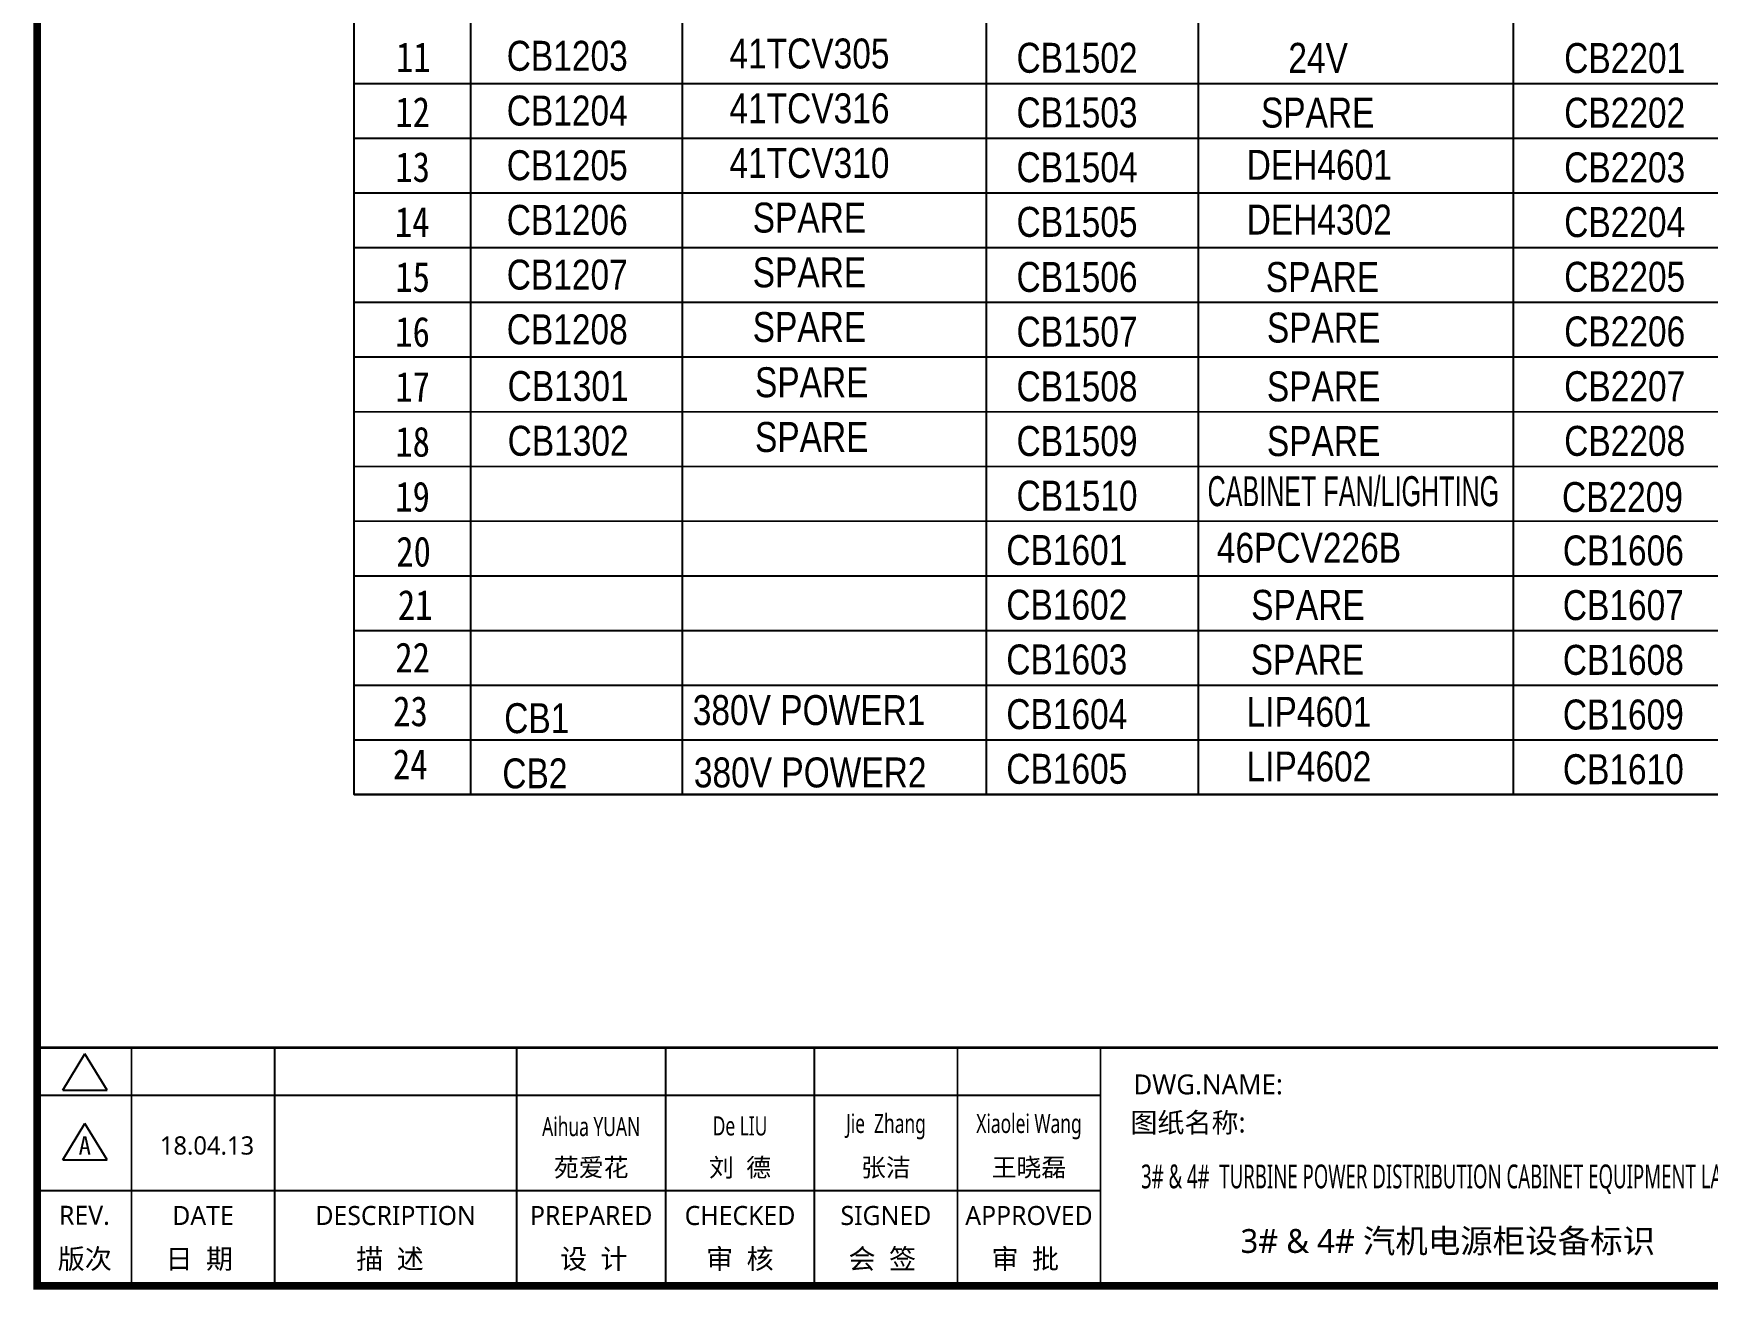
# Model space of a CAD drawing. Extents: x 81437 to 204847, y -54597 to -29444.
# Drawn here: x 115655 to 117765, y -41358 to -39774 of the extents above; entities that cross this region are included whole.
import ezdxf
from ezdxf.enums import TextEntityAlignment as Align

# ---------------------------------------------------------------- set-up
doc = ezdxf.new("R2010")
doc.units = 0
doc.header["$LTSCALE"] = 100
doc.header["$MEASUREMENT"] = 0
for name, color, linetype in [('t', 1, 'Continuous'), ('YLT_GridLine', 7, 'Continuous'), ('YLT_GridText', 7, 'Continuous')]:
    doc.layers.add(name, color=color, linetype=linetype)
doc.layers.add('细实线', color=7, linetype='Continuous', lineweight=20)
doc.styles.add('HZ', font='arial.ttf', dxfattribs={"width": 0.7})
doc.styles.get("Standard").update_dxf_attribs({"font": ''})
doc.styles.add('YLT_Grid', font='', dxfattribs={"width": 0.85})
doc.styles.add('微软雅黑', font='')
doc.styles.get('Standard').set_extended_font_data('SimSun')
doc.styles.get('YLT_Grid').set_extended_font_data('宋体')
doc.styles.get('微软雅黑').set_extended_font_data('Microsoft YaHei')

# ---------------------------------------------------------------- blocks, each defined once
blk = doc.blocks.new('空开标识')
at = {"layer": 'YLT_GridText', "style": 'YLT_Grid', "width": 0.85}
blk.add_attdef('A路1', text='', height=28, dxfattribs=at).set_placement((38.7, 3.5), align=Align.CENTER)
blk = doc.blocks.new('空开12')
at = {"layer": 'YLT_GridText', "style": 'YLT_Grid', "width": 0.8}
blk.add_attdef('KA1', text='', height=28, dxfattribs=at).set_placement((31.4, 0.8), align=Align.CENTER)
blk = doc.blocks.new('图框')
at = {"color": 7}
for p, q in [((-6.2, -2970.4), (1334, -2970.4)), ((-6.2, -3090.4), (1334, -3090.4))]:
    blk.add_line(p, q, dxfattribs=at)
at = {"color": 7, "const_width": 3}
blk.add_lwpolyline([(4109.5, -2910.4), (-6.2, -2910.4)], dxfattribs=at)
at = {"layer": 't', "color": 7}
for p, q in [((25.8, -2963.9), (53.7, -2918)), ((81.7, -2963.9), (53.7, -2918)), ((25.8, -2963.9), (81.7, -2963.9)), ((25.8, -3051.8), (53.7, -3006)), ((81.7, -3051.8), (53.7, -3006)), ((25.8, -3051.8), (81.7, -3051.8))]:
    blk.add_line(p, q, dxfattribs=at)
at = {"layer": 't', "color": 7, "const_width": 9.62}
blk.add_lwpolyline([(4109.5, -3210.4), (4109.5, -58.9), (-6.2, -58.9), (-6.2, -3210.4)], close=True, dxfattribs=at)
at = {"layer": 't', "color": 7, "const_width": 2.4}
for points in [[(112.6, -2911.6), (112.6, -3210.4)], [(292.9, -2911.6), (292.9, -3210.4)], [(598.2, -2911.6), (598.2, -3215.3)], [(785.8, -2911.6), (785.8, -3215.3)], [(973.4, -2911.6), (973.4, -3215.3)], [(1153.7, -2911.6), (1153.7, -3215.3)], [(1334, -2911.6), (1334, -3215.3)]]:
    blk.add_lwpolyline(points, dxfattribs=at)
at = {"color": 7, "style": '微软雅黑', "flags": 8}
for tag, p, height in [('DWG.NAME:', (1375.5, -2969.2), 25), ('DWG.NO.:', (3122, -3089.3), 24), ('图纸编号', (3309.2, -3111.3), 24), ('FILENO.:', (3122.5, -3165), 24), ('文档号', (3311.6, -3183), 24)]:
    blk.add_attdef(tag, p, '', height=height, dxfattribs=at)
at = {"color": 7, "style": '微软雅黑', "width": 0.8, "flags": 8}
for tag, p, height in [('PROJECTNAME:', (3119.3, -2971.7), 24), ('PROJECT_NAME', (3324.7, -2969.2), 25)]:
    blk.add_attdef(tag, p, '', height=height, dxfattribs=at)
at = {"color": 7, "style": '微软雅黑', "flags": 8}
for tag, p in [('图纸名称:', (1371.6, -3024.8)), ('项目名称', (3272.9, -3045.6))]:
    blk.add_attdef(tag, text='', height=25, dxfattribs=at).set_placement(p, align=Align.BOTTOM_LEFT)
for tag, height, width, p in [('RENLIU', 24, 0.7, (692, -3009.2)), ('SHUFENWANG', 24, 0.7, (879.6, -3009.2)), ('FANGHOU', 24, 0.7, (1063.6, -3009.2)), ('DANDANLI', 24, 0.7, (1243.9, -3009.2)), ('#10STATIONONTROLCABINETCOVER', 30, 0.6, (1771.7, -3076)), ('HANGZHOUHOLLYSYSAUTOMATIONCO.,LTD.', 24, 0.7, (2763.9, -3104.6))]:
    blk.add_attdef(tag, text='', height=height, dxfattribs=dict(at, width=width)).set_placement(p, align=Align.MIDDLE)
at = {"color": 7, "flags": 8}
blk.add_attdef('A', text='', height=23, dxfattribs=at).set_placement((53.7, -3033.7), align=Align.MIDDLE)
at = {"color": 7, "style": '微软雅黑', "flags": 8}
for tag, height, p in [('设计时间', 23, (207.7, -3033.7)), ('刘仁', 23, (692, -3061.1)), ('王姝芬', 23, (879.6, -3061.1)), ('侯方', 23, (1063.6, -3061.1)), ('李丹丹', 23, (1243.9, -3061.1)), ('PAGEXOFX', 24, (3947.6, -3097.9)), ('REV.', 24, (53.2, -3121.9)), ('DATE', 24, (202.7, -3121.9)), ('DESCRIPTION', 24, (445.6, -3121.9)), ('PREPARED', 24, (692, -3121.9)), ('CHECKED', 24, (879.6, -3121.9)), ('SIGNED', 24, (1063.6, -3121.9)), ('APPROVED', 24, (1243.9, -3121.9)), ('图纸名称', 30, (1771.7, -3153.6)), ('第几页共几页', 24, (3947.6, -3172.9))]:
    blk.add_attdef(tag, text='', height=height, dxfattribs=at).set_placement(p, align=Align.MIDDLE)
at = {"layer": 't', "color": 7, "style": '微软雅黑'}
for s, p in [('版次', (53.7, -3176.5)), ('日  期', (198, -3176.5)), ('描  述', (438.3, -3176.5)), ('设  计', (695.3, -3176.5)), ('审  核', (879.4, -3176.5)), ('会  签', (1058.9, -3176.5)), ('审  批', (1239.1, -3176.5))]:
    blk.add_text(s, height=25, dxfattribs=at).set_placement(p, align=Align.MIDDLE_CENTER)

msp = doc.modelspace()

# ---------------------------------------------------------------- linework, layer by layer
at = {"layer": 'YLT_GridLine', "color": 7, "lineweight": 25}
for p, q in [((116205.4, -38941), (116205.4, -40733.3)), ((116472.5, -38941), (116472.5, -40733.3)), ((116855.6, -38941), (116855.6, -40733.3)), ((117122.7, -38941), (117122.8, -40733.4)), ((117519.8, -38941), (117519.8, -40457.7)), ((117519.8, -38941), (117519.8, -40733.4)), ((116058.9, -39837.2), (119156.5, -39837.3)), ((116058.9, -39906.1), (119156.5, -39906.2)), ((116058.9, -39975), (119156.5, -39975.2)), ((116058.9, -40044), (119156.5, -40044.1)), ((116058.9, -40112.9), (119156.5, -40113.1)), ((116058.9, -40181.8), (119156.5, -40182)), ((116058.9, -40250.8), (119156.5, -40250.9)), ((116058.9, -40319.7), (119156.5, -40319.9)), ((116058.9, -40388.6), (119156.5, -40388.8)), ((116058.9, -40457.6), (119156.5, -40457.7)), ((116058.9, -40457.6), (119156.5, -40457.7)), ((116058.8, -40526.5), (119156.4, -40526.7)), ((116058.9, -40526.5), (119156.5, -40526.7)), ((116058.8, -40595.4), (119156.4, -40595.6)), ((116058.8, -40595.4), (119156.4, -40595.6)), ((116058.8, -40664.4), (119156.4, -40664.5)), ((116058.8, -40664.4), (119156.4, -40664.5)), ((116058.8, -40733.3), (119156.4, -40733.5))]:
    msp.add_line(p, q, dxfattribs=at)
msp.add_lwpolyline([(116058.9, -38941), (119156.5, -38941.2), (119156.5, -40733.5), (116058.9, -40733.3)], close=True, dxfattribs=at)

# ---------------------------------------------------------------- block references
at = {"color": 1}
ref = msp.add_blockref('图框', (115665.7, -38142), dxfattribs=at)
ref.add_attrib('图纸名称:', '图纸名称:', dxfattribs={"color": 7, "height": 25, "style": '微软雅黑', "flags": 8}).set_placement((117037.3, -41166.8), align=Align.BOTTOM_LEFT)
ref.add_attrib('#10STATIONONTROLCABINETCOVER', '3# & 4#  TURBINE POWER DISTRIBUTION CABINET EQUIPMENT LABEL', dxfattribs={"color": 7, "height": 30, "style": '微软雅黑', "width": 0.6, "flags": 8}).set_placement((117437.4, -41218), align=Align.MIDDLE)
ref.add_attrib('DWG.NAME:', 'DWG.NAME:', (117041.1, -41111.2), dxfattribs={"color": 7, "height": 25, "style": '微软雅黑', "flags": 8})
ref.add_attrib('DANDANLI', 'Xiaolei Wang', dxfattribs={"color": 7, "height": 24, "style": '微软雅黑', "width": 0.7, "flags": 8}).set_placement((116909.5, -41151.2), align=Align.MIDDLE)
ref.add_attrib('FANGHOU', 'Jie  Zhang', dxfattribs={"color": 7, "height": 24, "style": '微软雅黑', "width": 0.7, "flags": 8}).set_placement((116729.2, -41151.2), align=Align.MIDDLE)
ref.add_attrib('SHUFENWANG', 'De LIU', dxfattribs={"color": 7, "height": 24, "style": '微软雅黑', "width": 0.7, "flags": 8}).set_placement((116545.3, -41151.2), align=Align.MIDDLE)
ref.add_attrib('RENLIU', 'Aihua YUAN', dxfattribs={"color": 7, "height": 24, "style": '微软雅黑', "width": 0.7, "flags": 8}).set_placement((116357.7, -41151.2), align=Align.MIDDLE)
ref.add_attrib('APPROVED', 'APPROVED', dxfattribs={"color": 7, "height": 24, "style": '微软雅黑'}).set_placement((116909.5, -41263.9), align=Align.MIDDLE)
ref.add_attrib('SIGNED', 'SIGNED', dxfattribs={"color": 7, "height": 24, "style": '微软雅黑'}).set_placement((116729.2, -41263.9), align=Align.MIDDLE)
ref.add_attrib('CHECKED', 'CHECKED', dxfattribs={"color": 7, "height": 24, "style": '微软雅黑'}).set_placement((116545.3, -41263.9), align=Align.MIDDLE)
ref.add_attrib('PREPARED', 'PREPARED', dxfattribs={"color": 7, "height": 24, "style": '微软雅黑'}).set_placement((116357.7, -41263.9), align=Align.MIDDLE)
ref.add_attrib('DESCRIPTION', 'DESCRIPTION', dxfattribs={"color": 7, "height": 24, "style": '微软雅黑'}).set_placement((116111.2, -41263.9), align=Align.MIDDLE)
ref.add_attrib('DATE', 'DATE', dxfattribs={"color": 7, "height": 24, "style": '微软雅黑', "flags": 8}).set_placement((115868.4, -41263.9), align=Align.MIDDLE)
ref.add_attrib('REV.', 'REV.', dxfattribs={"color": 7, "height": 24, "style": '微软雅黑', "flags": 8}).set_placement((115718.9, -41263.9), align=Align.MIDDLE)
ref.add_attrib('A', 'A', dxfattribs={"color": 7, "height": 23, "flags": 8}).set_placement((115719.4, -41175.7), align=Align.MIDDLE)
ref.add_attrib('设计时间', '18.04.13', dxfattribs={"color": 7, "height": 23, "style": '微软雅黑', "flags": 8}).set_placement((115873.4, -41175.7), align=Align.MIDDLE)
ref.add_attrib('李丹丹', '王晓磊', dxfattribs={"color": 7, "height": 23, "style": '微软雅黑', "flags": 8}).set_placement((116909.5, -41203), align=Align.MIDDLE)
ref.add_attrib('侯方', '张洁', dxfattribs={"color": 7, "height": 23, "style": '微软雅黑', "flags": 8}).set_placement((116729.2, -41203), align=Align.MIDDLE)
ref.add_attrib('王姝芬', '刘  德', dxfattribs={"color": 7, "height": 23, "style": '微软雅黑', "flags": 8}).set_placement((116545.3, -41203), align=Align.MIDDLE)
ref.add_attrib('刘仁', '苑爱花', dxfattribs={"color": 7, "height": 23, "style": '微软雅黑', "flags": 8}).set_placement((116357.7, -41203), align=Align.MIDDLE)
ref.add_attrib('图纸名称', '3# & 4# 汽机电源柜设备标识', dxfattribs={"color": 7, "height": 30, "style": '微软雅黑', "flags": 8}).set_placement((117437.4, -41295.5), align=Align.MIDDLE)
at = {"layer": '细实线'}
ref = msp.add_blockref('空开12', (116285.2, -39822.4), dxfattribs=dict(at, xscale=1.348704000001308, yscale=1.348703999999834, zscale=1.348704))
ref.add_attrib('KA1', 'CB1203', dxfattribs={"layer": 'YLT_GridText', "height": 37.76, "style": 'HZ', "width": 0.8}).set_placement((116327.5, -39821.2), align=Align.CENTER)
ref = msp.add_blockref('空开标识', (116580.6, -39823), dxfattribs=dict(at, xscale=1.348704000001308, yscale=1.348703999999834, zscale=1.348704))
ref.add_attrib('A路1', '41TCV305', dxfattribs={"layer": 'YLT_GridText', "height": 37.76, "style": 'HZ', "width": 0.8}).set_placement((116632.8, -39818.3), align=Align.CENTER)
ref = msp.add_blockref('空开12', (116927.7, -39824.8), dxfattribs=dict(at, xscale=1.348704000001308, yscale=1.348703999999834, zscale=1.348704))
ref.add_attrib('KA1', 'CB1502', dxfattribs={"layer": 'YLT_GridText', "height": 37.76, "style": 'HZ', "width": 0.8}).set_placement((116970.1, -39823.7), align=Align.CENTER)
ref = msp.add_blockref('空开标识', (117221.8, -39828.5), dxfattribs=dict(at, xscale=1.348704000001308, yscale=1.348703999999834, zscale=1.348704))
ref.add_attrib('A路1', '24V', dxfattribs={"layer": 'YLT_GridText', "height": 37.76, "style": 'HZ', "width": 0.8}).set_placement((117274, -39823.8), align=Align.CENTER)
ref = msp.add_blockref('空开12', (117618, -39825.1), dxfattribs=dict(at, xscale=1.348704000001308, yscale=1.348703999999834, zscale=1.348704))
ref.add_attrib('KA1', 'CB2201', dxfattribs={"layer": 'YLT_GridText', "height": 37.76, "style": 'HZ', "width": 0.8}).set_placement((117660.4, -39824), align=Align.CENTER)
ref = msp.add_blockref('空开12', (116285.2, -39891.3), dxfattribs=dict(at, xscale=1.348704000001308, yscale=1.348703999999834, zscale=1.348704))
ref.add_attrib('KA1', 'CB1204', dxfattribs={"layer": 'YLT_GridText', "height": 37.76, "style": 'HZ', "width": 0.8}).set_placement((116327.5, -39890.2), align=Align.CENTER)
ref = msp.add_blockref('空开标识', (116580.6, -39891.9), dxfattribs=dict(at, xscale=1.348704000001308, yscale=1.348703999999834, zscale=1.348704))
ref.add_attrib('A路1', '41TCV316', dxfattribs={"layer": 'YLT_GridText', "height": 37.76, "style": 'HZ', "width": 0.8}).set_placement((116632.8, -39887.3), align=Align.CENTER)
ref = msp.add_blockref('空开12', (116927.7, -39893.8), dxfattribs=dict(at, xscale=1.348704000001308, yscale=1.348703999999834, zscale=1.348704))
ref.add_attrib('KA1', 'CB1503', dxfattribs={"layer": 'YLT_GridText', "height": 37.76, "style": 'HZ', "width": 0.8}).set_placement((116970.1, -39892.6), align=Align.CENTER)
ref = msp.add_blockref('空开标识', (117221.2, -39897.5), dxfattribs=dict(at, xscale=1.348704000001308, yscale=1.348703999999834, zscale=1.348704))
ref.add_attrib('A路1', 'SPARE', dxfattribs={"layer": 'YLT_GridText', "height": 37.76, "style": 'HZ', "width": 0.8}).set_placement((117273.4, -39892.8), align=Align.CENTER)
ref = msp.add_blockref('空开12', (117618, -39894), dxfattribs=dict(at, xscale=1.348704000001308, yscale=1.348703999999834, zscale=1.348704))
ref.add_attrib('KA1', 'CB2202', dxfattribs={"layer": 'YLT_GridText', "height": 37.76, "style": 'HZ', "width": 0.8}).set_placement((117660.4, -39892.9), align=Align.CENTER)
ref = msp.add_blockref('空开12', (116285.2, -39960.2), dxfattribs=dict(at, xscale=1.348704000001308, yscale=1.348703999999834, zscale=1.348704))
ref.add_attrib('KA1', 'CB1205', dxfattribs={"layer": 'YLT_GridText', "height": 37.76, "style": 'HZ', "width": 0.8}).set_placement((116327.5, -39959.1), align=Align.CENTER)
ref = msp.add_blockref('空开标识', (116580.6, -39960.9), dxfattribs=dict(at, xscale=1.348704000001308, yscale=1.348703999999834, zscale=1.348704))
ref.add_attrib('A路1', '41TCV310', dxfattribs={"layer": 'YLT_GridText', "height": 37.76, "style": 'HZ', "width": 0.8}).set_placement((116632.8, -39956.2), align=Align.CENTER)
ref = msp.add_blockref('空开标识', (117223.1, -39963.3), dxfattribs=dict(at, xscale=1.348704000001308, yscale=1.348703999999834, zscale=1.348704))
ref.add_attrib('A路1', 'DEH4601', dxfattribs={"layer": 'YLT_GridText', "height": 37.76, "style": 'HZ', "width": 0.8}).set_placement((117275.4, -39958.6), align=Align.CENTER)
ref = msp.add_blockref('空开12', (116927.7, -39962.7), dxfattribs=dict(at, xscale=1.348704000001308, yscale=1.348703999999834, zscale=1.348704))
ref.add_attrib('KA1', 'CB1504', dxfattribs={"layer": 'YLT_GridText', "height": 37.76, "style": 'HZ', "width": 0.8}).set_placement((116970.1, -39961.6), align=Align.CENTER)
ref = msp.add_blockref('空开12', (117618, -39963), dxfattribs=dict(at, xscale=1.348704000001308, yscale=1.348703999999834, zscale=1.348704))
ref.add_attrib('KA1', 'CB2203', dxfattribs={"layer": 'YLT_GridText', "height": 37.76, "style": 'HZ', "width": 0.8}).set_placement((117660.4, -39961.8), align=Align.CENTER)
ref = msp.add_blockref('空开12', (116285.2, -40029.2), dxfattribs=dict(at, xscale=1.348704000001308, yscale=1.348703999999834, zscale=1.348704))
ref.add_attrib('KA1', 'CB1206', dxfattribs={"layer": 'YLT_GridText', "height": 37.76, "style": 'HZ', "width": 0.8}).set_placement((116327.5, -40028), align=Align.CENTER)
ref = msp.add_blockref('空开标识', (116580.6, -40029.8), dxfattribs=dict(at, xscale=1.348704000001308, yscale=1.348703999999834, zscale=1.348704))
ref.add_attrib('A路1', 'SPARE', dxfattribs={"layer": 'YLT_GridText', "height": 37.76, "style": 'HZ', "width": 0.8}).set_placement((116632.8, -40025.1), align=Align.CENTER)
ref = msp.add_blockref('空开12', (116927.7, -40031.6), dxfattribs=dict(at, xscale=1.348704000001308, yscale=1.348703999999834, zscale=1.348704))
ref.add_attrib('KA1', 'CB1505', dxfattribs={"layer": 'YLT_GridText', "height": 37.76, "style": 'HZ', "width": 0.8}).set_placement((116970.1, -40030.5), align=Align.CENTER)
ref = msp.add_blockref('空开标识', (117223.1, -40032.3), dxfattribs=dict(at, xscale=1.348704000001308, yscale=1.348703999999834, zscale=1.348704))
ref.add_attrib('A路1', 'DEH4302', dxfattribs={"layer": 'YLT_GridText', "height": 37.76, "style": 'HZ', "width": 0.8}).set_placement((117275.4, -40027.6), align=Align.CENTER)
ref = msp.add_blockref('空开12', (117618, -40031.9), dxfattribs=dict(at, xscale=1.348704000001308, yscale=1.348703999999834, zscale=1.348704))
ref.add_attrib('KA1', 'CB2204', dxfattribs={"layer": 'YLT_GridText', "height": 37.76, "style": 'HZ', "width": 0.8}).set_placement((117660.4, -40030.8), align=Align.CENTER)
ref = msp.add_blockref('空开12', (116285.2, -40098.1), dxfattribs=dict(at, xscale=1.348704000001308, yscale=1.348703999999834, zscale=1.348704))
ref.add_attrib('KA1', 'CB1207', dxfattribs={"layer": 'YLT_GridText', "height": 37.76, "style": 'HZ', "width": 0.8}).set_placement((116327.5, -40097), align=Align.CENTER)
ref = msp.add_blockref('空开标识', (116580.6, -40098.7), dxfattribs=dict(at, xscale=1.348704000001308, yscale=1.348703999999834, zscale=1.348704))
ref.add_attrib('A路1', 'SPARE', dxfattribs={"layer": 'YLT_GridText', "height": 37.76, "style": 'HZ', "width": 0.8}).set_placement((116632.8, -40094.1), align=Align.CENTER)
ref = msp.add_blockref('空开12', (116927.7, -40101), dxfattribs=dict(at, xscale=1.348704000001308, yscale=1.348703999999834, zscale=1.348704))
ref.add_attrib('KA1', 'CB1506', dxfattribs={"layer": 'YLT_GridText', "height": 37.76, "style": 'HZ', "width": 0.8}).set_placement((116970.1, -40099.9), align=Align.CENTER)
ref = msp.add_blockref('空开标识', (117227.3, -40104.7), dxfattribs=dict(at, xscale=1.348704000001308, yscale=1.348703999999834, zscale=1.348704))
ref.add_attrib('A路1', 'SPARE', dxfattribs={"layer": 'YLT_GridText', "height": 37.76, "style": 'HZ', "width": 0.8}).set_placement((117279.5, -40100), align=Align.CENTER)
ref = msp.add_blockref('空开12', (117618, -40100.8), dxfattribs=dict(at, xscale=1.348704000001308, yscale=1.348703999999834, zscale=1.348704))
ref.add_attrib('KA1', 'CB2205', dxfattribs={"layer": 'YLT_GridText', "height": 37.76, "style": 'HZ', "width": 0.8}).set_placement((117660.4, -40099.7), align=Align.CENTER)
ref = msp.add_blockref('空开12', (116285.2, -40167), dxfattribs=dict(at, xscale=1.348704000001308, yscale=1.348703999999834, zscale=1.348704))
ref.add_attrib('KA1', 'CB1208', dxfattribs={"layer": 'YLT_GridText', "height": 37.76, "style": 'HZ', "width": 0.8}).set_placement((116327.5, -40165.9), align=Align.CENTER)
ref = msp.add_blockref('空开标识', (116580.6, -40167.7), dxfattribs=dict(at, xscale=1.348704000001308, yscale=1.348703999999834, zscale=1.348704))
ref.add_attrib('A路1', 'SPARE', dxfattribs={"layer": 'YLT_GridText', "height": 37.76, "style": 'HZ', "width": 0.8}).set_placement((116632.8, -40163), align=Align.CENTER)
ref = msp.add_blockref('空开12', (116927.7, -40170), dxfattribs=dict(at, xscale=1.348704000001308, yscale=1.348703999999834, zscale=1.348704))
ref.add_attrib('KA1', 'CB1507', dxfattribs={"layer": 'YLT_GridText', "height": 37.76, "style": 'HZ', "width": 0.8}).set_placement((116970.1, -40168.8), align=Align.CENTER)
ref = msp.add_blockref('空开标识', (117228.7, -40168.4), dxfattribs=dict(at, xscale=1.348704000001308, yscale=1.348703999999834, zscale=1.348704))
ref.add_attrib('A路1', 'SPARE', dxfattribs={"layer": 'YLT_GridText', "height": 37.76, "style": 'HZ', "width": 0.8}).set_placement((117280.9, -40163.7), align=Align.CENTER)
ref = msp.add_blockref('空开12', (117618, -40169.8), dxfattribs=dict(at, xscale=1.348704000001308, yscale=1.348703999999834, zscale=1.348704))
ref.add_attrib('KA1', 'CB2206', dxfattribs={"layer": 'YLT_GridText', "height": 37.76, "style": 'HZ', "width": 0.8}).set_placement((117660.4, -40168.6), align=Align.CENTER)
ref = msp.add_blockref('空开标识', (116583.5, -40237.3), dxfattribs=dict(at, xscale=1.348704000001308, yscale=1.348703999999834, zscale=1.348704))
ref.add_attrib('A路1', 'SPARE', dxfattribs={"layer": 'YLT_GridText', "height": 37.76, "style": 'HZ', "width": 0.8}).set_placement((116635.7, -40232.6), align=Align.CENTER)
ref = msp.add_blockref('空开12', (116286.3, -40238.6), dxfattribs=dict(at, xscale=1.348704000001308, yscale=1.348703999999834, zscale=1.348704))
ref.add_attrib('KA1', 'CB1301', dxfattribs={"layer": 'YLT_GridText', "height": 37.76, "style": 'HZ', "width": 0.8}).set_placement((116328.6, -40237.4), align=Align.CENTER)
ref = msp.add_blockref('空开12', (116927.7, -40238.9), dxfattribs=dict(at, xscale=1.348704000001308, yscale=1.348703999999834, zscale=1.348704))
ref.add_attrib('KA1', 'CB1508', dxfattribs={"layer": 'YLT_GridText', "height": 37.76, "style": 'HZ', "width": 0.8}).set_placement((116970.1, -40237.8), align=Align.CENTER)
ref = msp.add_blockref('空开标识', (117228.7, -40242.6), dxfattribs=dict(at, xscale=1.348704000001308, yscale=1.348703999999834, zscale=1.348704))
ref.add_attrib('A路1', 'SPARE', dxfattribs={"layer": 'YLT_GridText', "height": 37.76, "style": 'HZ', "width": 0.8}).set_placement((117280.9, -40237.9), align=Align.CENTER)
ref = msp.add_blockref('空开12', (117618, -40238.7), dxfattribs=dict(at, xscale=1.348704000001308, yscale=1.348703999999834, zscale=1.348704))
ref.add_attrib('KA1', 'CB2207', dxfattribs={"layer": 'YLT_GridText', "height": 37.76, "style": 'HZ', "width": 0.8}).set_placement((117660.4, -40237.6), align=Align.CENTER)
ref = msp.add_blockref('空开12', (116286.3, -40307.5), dxfattribs=dict(at, xscale=1.348704000001308, yscale=1.348703999999834, zscale=1.348704))
ref.add_attrib('KA1', 'CB1302', dxfattribs={"layer": 'YLT_GridText', "height": 37.76, "style": 'HZ', "width": 0.8}).set_placement((116328.6, -40306.4), align=Align.CENTER)
ref = msp.add_blockref('空开标识', (116583.5, -40306.3), dxfattribs=dict(at, xscale=1.348704000001308, yscale=1.348703999999834, zscale=1.348704))
ref.add_attrib('A路1', 'SPARE', dxfattribs={"layer": 'YLT_GridText', "height": 37.76, "style": 'HZ', "width": 0.8}).set_placement((116635.7, -40301.6), align=Align.CENTER)
ref = msp.add_blockref('空开12', (116927.7, -40307.8), dxfattribs=dict(at, xscale=1.348704000001308, yscale=1.348703999999834, zscale=1.348704))
ref.add_attrib('KA1', 'CB1509', dxfattribs={"layer": 'YLT_GridText', "height": 37.76, "style": 'HZ', "width": 0.8}).set_placement((116970.1, -40306.7), align=Align.CENTER)
ref = msp.add_blockref('空开标识', (117228.7, -40311.5), dxfattribs=dict(at, xscale=1.348704000001308, yscale=1.348703999999834, zscale=1.348704))
ref.add_attrib('A路1', 'SPARE', dxfattribs={"layer": 'YLT_GridText', "height": 37.76, "style": 'HZ', "width": 0.8}).set_placement((117280.9, -40306.8), align=Align.CENTER)
ref = msp.add_blockref('空开12', (117618, -40307.6), dxfattribs=dict(at, xscale=1.348704000001308, yscale=1.348703999999834, zscale=1.348704))
ref.add_attrib('KA1', 'CB2208', dxfattribs={"layer": 'YLT_GridText', "height": 37.76, "style": 'HZ', "width": 0.8}).set_placement((117660.4, -40306.5), align=Align.CENTER)
ref = msp.add_blockref('空开12', (116927.7, -40376.8), dxfattribs=dict(at, xscale=1.348704000001308, yscale=1.348703999999834, zscale=1.348704))
ref.add_attrib('KA1', 'CB1510', dxfattribs={"layer": 'YLT_GridText', "height": 37.76, "style": 'HZ', "width": 0.8}).set_placement((116970.1, -40375.6), align=Align.CENTER)
ref = msp.add_blockref('空开标识', (117266.2, -40374.5), dxfattribs=dict(at, xscale=1.348704000001308, yscale=1.348703999999834, zscale=1.348704))
ref.add_attrib('A路1', 'CABINET FAN/LIGHTING', dxfattribs={"layer": 'YLT_GridText', "height": 37.764, "style": 'HZ', "width": 0.6}).set_placement((117318.4, -40369.9), align=Align.CENTER)
ref = msp.add_blockref('空开12', (117615.3, -40378.4), dxfattribs=dict(at, xscale=1.348704000001308, yscale=1.348703999999834, zscale=1.348704))
ref.add_attrib('KA1', 'CB2209', dxfattribs={"layer": 'YLT_GridText', "height": 37.76, "style": 'HZ', "width": 0.8}).set_placement((117657.6, -40377.3), align=Align.CENTER)
ref = msp.add_blockref('空开12', (116914.8, -40445.2), dxfattribs=dict(at, xscale=1.348704000001308, yscale=1.348703999999834, zscale=1.348704))
ref.add_attrib('KA1', 'CB1601', dxfattribs={"layer": 'YLT_GridText', "height": 37.76, "style": 'HZ', "width": 0.8}).set_placement((116957.2, -40444.1), align=Align.CENTER)
ref = msp.add_blockref('空开标识', (117210.2, -40445.9), dxfattribs=dict(at, xscale=1.348704000001308, yscale=1.348703999999834, zscale=1.348704))
ref.add_attrib('A路1', '46PCV226B', dxfattribs={"layer": 'YLT_GridText', "height": 37.76, "style": 'HZ', "width": 0.8}).set_placement((117262.4, -40441.2), align=Align.CENTER)
ref = msp.add_blockref('空开12', (117616.4, -40445.7), dxfattribs=dict(at, xscale=1.348704000001308, yscale=1.348703999999834, zscale=1.348704))
ref.add_attrib('KA1', 'CB1606', dxfattribs={"layer": 'YLT_GridText', "height": 37.76, "style": 'HZ', "width": 0.8}).set_placement((117658.7, -40444.6), align=Align.CENTER)
ref = msp.add_blockref('空开12', (116914.8, -40514.2), dxfattribs=dict(at, xscale=1.348704000001308, yscale=1.348703999999834, zscale=1.348704))
ref.add_attrib('KA1', 'CB1602', dxfattribs={"layer": 'YLT_GridText', "height": 37.76, "style": 'HZ', "width": 0.8}).set_placement((116957.2, -40513), align=Align.CENTER)
ref = msp.add_blockref('空开标识', (117208.9, -40517.9), dxfattribs=dict(at, xscale=1.348704000001308, yscale=1.348703999999834, zscale=1.348704))
ref.add_attrib('A路1', 'SPARE', dxfattribs={"layer": 'YLT_GridText', "height": 37.76, "style": 'HZ', "width": 0.8}).set_placement((117261.1, -40513.2), align=Align.CENTER)
ref = msp.add_blockref('空开12', (117616.4, -40514.7), dxfattribs=dict(at, xscale=1.348704000001308, yscale=1.348703999999834, zscale=1.348704))
ref.add_attrib('KA1', 'CB1607', dxfattribs={"layer": 'YLT_GridText', "height": 37.76, "style": 'HZ', "width": 0.8}).set_placement((117658.7, -40513.5), align=Align.CENTER)
ref = msp.add_blockref('空开12', (116914.8, -40583.1), dxfattribs=dict(at, xscale=1.348704000001308, yscale=1.348703999999834, zscale=1.348704))
ref.add_attrib('KA1', 'CB1603', dxfattribs={"layer": 'YLT_GridText', "height": 37.76, "style": 'HZ', "width": 0.8}).set_placement((116957.2, -40582), align=Align.CENTER)
ref = msp.add_blockref('空开标识', (117208.3, -40586.8), dxfattribs=dict(at, xscale=1.348704000001308, yscale=1.348703999999834, zscale=1.348704))
ref.add_attrib('A路1', 'SPARE', dxfattribs={"layer": 'YLT_GridText', "height": 37.76, "style": 'HZ', "width": 0.8}).set_placement((117260.5, -40582.1), align=Align.CENTER)
ref = msp.add_blockref('空开12', (117616.4, -40583.6), dxfattribs=dict(at, xscale=1.348704000001308, yscale=1.348703999999834, zscale=1.348704))
ref.add_attrib('KA1', 'CB1608', dxfattribs={"layer": 'YLT_GridText', "height": 37.76, "style": 'HZ', "width": 0.8}).set_placement((117658.7, -40582.5), align=Align.CENTER)
ref = msp.add_blockref('空开12', (116246.7, -40657.2), dxfattribs=dict(at, xscale=1.348704000001308, yscale=1.348703999999834, zscale=1.348704))
ref.add_attrib('KA1', 'CB1', dxfattribs={"layer": 'YLT_GridText', "height": 37.76, "style": 'HZ', "width": 0.8}).set_placement((116289.1, -40656), align=Align.CENTER)
ref = msp.add_blockref('空开标识', (116580.1, -40650.5), dxfattribs=dict(at, xscale=1.348704000001308, yscale=1.348703999999834, zscale=1.348704))
ref.add_attrib('A路1', '380V POWER1', dxfattribs={"layer": 'YLT_GridText', "height": 37.764, "style": 'HZ', "width": 0.8}).set_placement((116632.3, -40645.8), align=Align.CENTER)
ref = msp.add_blockref('空开12', (116914.8, -40652), dxfattribs=dict(at, xscale=1.348704000001308, yscale=1.348703999999834, zscale=1.348704))
ref.add_attrib('KA1', 'CB1604', dxfattribs={"layer": 'YLT_GridText', "height": 37.76, "style": 'HZ', "width": 0.8}).set_placement((116957.2, -40650.9), align=Align.CENTER)
ref = msp.add_blockref('空开标识', (117210.2, -40652.7), dxfattribs=dict(at, xscale=1.348704000001308, yscale=1.348703999999834, zscale=1.348704))
ref.add_attrib('A路1', 'LIP4601', dxfattribs={"layer": 'YLT_GridText', "height": 37.76, "style": 'HZ', "width": 0.8}).set_placement((117262.4, -40648), align=Align.CENTER)
ref = msp.add_blockref('空开12', (117616.4, -40652.5), dxfattribs=dict(at, xscale=1.348704000001308, yscale=1.348703999999834, zscale=1.348704))
ref.add_attrib('KA1', 'CB1609', dxfattribs={"layer": 'YLT_GridText', "height": 37.76, "style": 'HZ', "width": 0.8}).set_placement((117658.7, -40651.4), align=Align.CENTER)
ref = msp.add_blockref('空开12', (116914.8, -40721), dxfattribs=dict(at, xscale=1.348704000001308, yscale=1.348703999999834, zscale=1.348704))
ref.add_attrib('KA1', 'CB1605', dxfattribs={"layer": 'YLT_GridText', "height": 37.76, "style": 'HZ', "width": 0.8}).set_placement((116957.2, -40719.8), align=Align.CENTER)
ref = msp.add_blockref('空开标识', (117210.2, -40721.6), dxfattribs=dict(at, xscale=1.348704000001308, yscale=1.348703999999834, zscale=1.348704))
ref.add_attrib('A路1', 'LIP4602', dxfattribs={"layer": 'YLT_GridText', "height": 37.76, "style": 'HZ', "width": 0.8}).set_placement((117262.4, -40716.9), align=Align.CENTER)
ref = msp.add_blockref('空开12', (117616.4, -40721.5), dxfattribs=dict(at, xscale=1.348704000001308, yscale=1.348703999999834, zscale=1.348704))
ref.add_attrib('KA1', 'CB1610', dxfattribs={"layer": 'YLT_GridText', "height": 37.76, "style": 'HZ', "width": 0.8}).set_placement((117658.7, -40720.3), align=Align.CENTER)
ref = msp.add_blockref('空开12', (116244.3, -40726.8), dxfattribs=dict(at, xscale=1.348704000001308, yscale=1.348703999999834, zscale=1.348704))
ref.add_attrib('KA1', 'CB2', dxfattribs={"layer": 'YLT_GridText', "height": 37.76, "style": 'HZ', "width": 0.8}).set_placement((116286.7, -40725.6), align=Align.CENTER)
ref = msp.add_blockref('空开标识', (116581.5, -40729.1), dxfattribs=dict(at, xscale=1.348704000001308, yscale=1.348703999999834, zscale=1.348704))
ref.add_attrib('A路1', '380V POWER2', dxfattribs={"layer": 'YLT_GridText', "height": 37.764, "style": 'HZ', "width": 0.8}).set_placement((116633.7, -40724.4), align=Align.CENTER)

# ---------------------------------------------------------------- texts
at = {"layer": 'YLT_GridText', "style": 'YLT_Grid', "width": 0.85}
for s, p in [('11', (116111.7, -39822.9)), ('12', (116110.8, -39892.1)), ('13', (116110.8, -39961.3)), ('14', (116110.2, -40030.6)), ('15', (116110.8, -40099.8)), ('16', (116110.7, -40169)), ('17', (116110.8, -40238.3)), ('18', (116110.8, -40307.5)), ('19', (116110.7, -40376.7)), ('20', (116112, -40446)), ('21', (116114, -40513.3)), ('22', (116110.8, -40579.5)), ('23', (116108.1, -40647.2)), ('24', (116107.8, -40714))]:
    msp.add_text(s, height=37.76, dxfattribs=at).set_placement(p)

doc.saveas('drawing.dxf')
